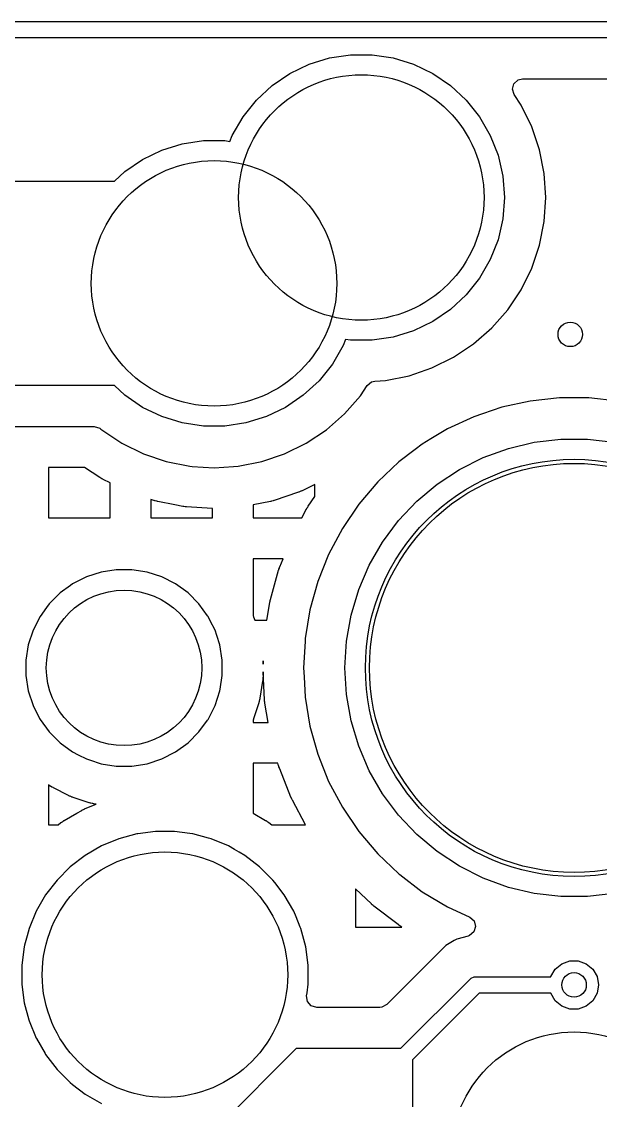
# Model space of a CAD drawing. Extents: x 2.49 to 8.57, y -5.87 to -1.87.
# Drawn here: x 5.092 to 5.37, y -2.387 to -1.868 of the extents above; entities that cross this region are included whole.
import ezdxf

# ---------------------------------------------------------------- set-up
doc = ezdxf.new("R2010")
doc.units = 0
doc.header["$MEASUREMENT"] = 0
doc.layers.add('BLACK', color=7, linetype='CONTINUOUS')

msp = doc.modelspace()

# ---------------------------------------------------------------- linework, layer by layer
at = {"layer": 'BLACK', "linetype": 'CONTINUOUS'}
for p, q in [((5.04162, -1.86783), (5.63822, -1.86783)), ((5.63659, -1.8757), (5.04325, -1.8757)), ((5.23979, -1.8853), (5.24997, -1.88377)), ((5.24997, -1.88377), (5.26027, -1.88377)), ((5.26027, -1.88377), (5.27045, -1.8853)), ((5.22067, -1.89281), (5.22995, -1.88834)), ((5.22995, -1.88834), (5.23979, -1.8853)), ((5.27045, -1.8853), (5.28029, -1.88834)), ((5.28029, -1.88834), (5.28957, -1.89281)), ((5.21216, -1.89861), (5.22067, -1.89281)), ((5.28957, -1.89281), (5.29808, -1.89861)), ((5.20461, -1.90561), (5.21216, -1.89861)), ((5.29808, -1.89861), (5.30562, -1.90561)), ((5.3278, -1.90038), (5.32853, -1.89772)), ((5.32853, -1.89772), (5.33057, -1.89589)), ((5.33057, -1.89589), (5.33268, -1.89541)), ((5.33268, -1.89541), (5.38228, -1.89541)), ((5.32862, -1.903), (5.3278, -1.90038)), ((5.33201, -1.90808), (5.32862, -1.903)), ((5.19819, -1.91366), (5.20461, -1.90561)), ((5.30562, -1.90561), (5.31204, -1.91366)), ((5.33715, -1.91849), (5.33201, -1.90808)), ((5.19304, -1.92258), (5.19819, -1.91366)), ((5.31204, -1.91366), (5.31719, -1.92258)), ((5.34089, -1.92949), (5.33715, -1.91849)), ((5.16892, -1.92664), (5.1791, -1.92511)), ((5.1791, -1.92511), (5.1894, -1.92511)), ((5.1894, -1.92511), (5.1919, -1.92549)), ((5.1919, -1.92549), (5.19304, -1.92258)), ((5.31719, -1.92258), (5.32095, -1.93217)), ((5.1498, -1.93415), (5.15908, -1.92968)), ((5.15908, -1.92968), (5.16892, -1.92664)), ((5.34315, -1.94088), (5.34089, -1.92949)), ((5.1413, -1.93995), (5.1498, -1.93415)), ((5.32095, -1.93217), (5.32325, -1.94221)), ((5.13628, -1.9446), (5.1413, -1.93995)), ((5.34315, -1.94089), (5.34315, -1.94088)), ((5.34391, -1.95247), (5.34315, -1.94089)), ((4.99921, -1.9446), (5.13628, -1.9446)), ((5.32325, -1.94221), (5.32402, -1.95247)), ((5.32402, -1.95247), (5.32325, -1.96274)), ((5.34315, -1.96406), (5.34391, -1.95247)), ((5.34391, -1.95247), (5.34391, -1.95247)), ((5.32325, -1.96274), (5.32095, -1.97278)), ((5.34089, -1.97546), (5.34315, -1.96406)), ((5.32095, -1.97278), (5.31719, -1.98237)), ((5.33715, -1.98645), (5.34089, -1.97546)), ((5.31719, -1.98237), (5.31204, -1.99129)), ((5.33201, -1.99687), (5.33715, -1.98645)), ((5.31204, -1.99129), (5.30562, -1.99934)), ((5.32556, -2.00653), (5.33201, -1.99687)), ((5.30562, -1.99934), (5.29808, -2.00634)), ((5.29808, -2.00634), (5.28957, -2.01214)), ((5.3179, -2.01526), (5.32556, -2.00653)), ((5.28957, -2.01214), (5.28029, -2.01661)), ((5.28029, -2.01661), (5.27045, -2.01964)), ((5.30917, -2.02292), (5.3179, -2.01526)), ((5.24633, -2.02371), (5.24118, -2.03262)), ((5.24747, -2.0208), (5.24633, -2.02371)), ((5.24997, -2.02118), (5.24747, -2.0208)), ((5.26027, -2.02118), (5.24997, -2.02118)), ((5.27045, -2.01964), (5.26027, -2.02118)), ((5.29951, -2.02937), (5.30917, -2.02292)), ((5.2891, -2.03451), (5.29951, -2.02937)), ((5.24118, -2.03262), (5.23476, -2.04068)), ((5.2781, -2.03824), (5.2891, -2.03451)), ((5.26671, -2.04051), (5.2781, -2.03824)), ((5.13628, -2.04303), (4.99921, -2.04303)), ((5.1413, -2.04768), (5.13628, -2.04303)), ((5.23476, -2.04068), (5.22721, -2.04768)), ((5.2547, -2.04787), (5.25795, -2.043)), ((5.25795, -2.043), (5.26006, -2.04123)), ((5.26006, -2.04123), (5.26169, -2.04084)), ((5.26169, -2.04084), (5.26671, -2.04051)), ((5.1498, -2.05348), (5.1413, -2.04768)), ((5.22721, -2.04768), (5.2187, -2.05348)), ((5.24704, -2.0566), (5.2547, -2.04787)), ((5.33643, -2.05043), (5.32267, -2.05346)), ((5.35044, -2.04891), (5.33643, -2.05043)), ((5.36453, -2.04891), (5.35044, -2.04891)), ((5.35044, -2.04891), (5.35044, -2.04891)), ((5.37853, -2.05043), (5.36453, -2.04891)), ((5.36453, -2.04891), (5.36453, -2.04891)), ((5.15908, -2.05795), (5.1498, -2.05348)), ((5.2187, -2.05348), (5.20942, -2.05795)), ((5.32267, -2.05346), (5.31336, -2.0566)), ((5.16892, -2.06098), (5.15908, -2.05795)), ((5.1791, -2.06252), (5.16892, -2.06098)), ((5.19958, -2.06098), (5.1894, -2.06252)), ((5.20942, -2.05795), (5.19958, -2.06098)), ((5.23831, -2.06426), (5.24704, -2.0566)), ((5.30931, -2.05796), (5.29653, -2.06388)), ((5.31336, -2.0566), (5.30931, -2.05796)), ((5.30931, -2.05796), (5.30931, -2.05796)), ((5.30931, -2.05796), (5.30931, -2.05796)), ((5.00608, -2.06273), (5.12662, -2.06273)), ((5.12662, -2.06273), (5.12926, -2.06351)), ((5.12926, -2.06351), (5.12984, -2.06394)), ((5.12984, -2.06394), (5.1302, -2.06426)), ((5.1302, -2.06426), (5.1302, -2.06426)), ((5.1302, -2.06426), (5.1302, -2.06426)), ((5.1302, -2.06426), (5.13933, -2.07036)), ((5.1894, -2.06252), (5.1791, -2.06252)), ((5.22865, -2.07071), (5.23831, -2.06426)), ((5.29653, -2.06388), (5.28863, -2.06863)), ((5.29653, -2.06388), (5.29653, -2.06388)), ((5.13933, -2.07036), (5.13986, -2.07071)), ((5.13986, -2.07071), (5.15027, -2.07585)), ((5.21823, -2.07585), (5.22865, -2.07071)), ((5.28445, -2.07114), (5.28098, -2.07379)), ((5.28863, -2.06863), (5.28445, -2.07114)), ((5.32586, -2.07325), (5.33834, -2.07029)), ((5.33834, -2.07029), (5.35107, -2.0688)), ((5.35107, -2.0688), (5.36389, -2.0688)), ((5.36389, -2.0688), (5.37662, -2.07029)), ((5.15027, -2.07585), (5.16127, -2.07958)), ((5.20723, -2.07958), (5.21823, -2.07585)), ((5.28098, -2.07379), (5.27324, -2.07967)), ((5.31382, -2.07763), (5.32586, -2.07325)), ((5.16127, -2.07958), (5.17266, -2.08185)), ((5.19584, -2.08185), (5.20723, -2.07958)), ((5.27323, -2.07967), (5.26301, -2.08936)), ((5.27324, -2.07967), (5.27323, -2.07967)), ((5.30236, -2.08338), (5.31382, -2.07763)), ((5.12197, -2.08234), (5.10465, -2.08234)), ((5.10465, -2.08234), (5.10465, -2.10669)), ((5.12923, -2.08719), (5.12197, -2.08234)), ((5.17266, -2.08185), (5.17378, -2.08192)), ((5.17378, -2.08192), (5.18425, -2.08261)), ((5.18425, -2.08261), (5.19353, -2.082)), ((5.18425, -2.08261), (5.18425, -2.08261)), ((5.18425, -2.08261), (5.18425, -2.08261)), ((5.19353, -2.082), (5.19584, -2.08185)), ((5.29165, -2.09043), (5.30236, -2.08338)), ((5.12936, -2.08728), (5.12923, -2.08719)), ((5.12964, -2.08745), (5.12936, -2.08728)), ((5.12977, -2.08753), (5.12964, -2.08745)), ((5.13033, -2.08785), (5.12977, -2.08753)), ((5.13047, -2.08793), (5.13033, -2.08785)), ((5.13075, -2.08808), (5.13047, -2.08793)), ((5.1309, -2.08815), (5.13075, -2.08808)), ((5.13426, -2.08981), (5.1309, -2.08815)), ((5.13426, -2.10669), (5.13426, -2.08981)), ((5.23268, -2.09058), (5.22662, -2.09357)), ((5.23268, -2.09643), (5.23268, -2.09058)), ((5.26301, -2.08936), (5.25388, -2.1001)), ((5.28183, -2.09867), (5.29165, -2.09043)), ((5.22484, -2.09431), (5.21323, -2.09825)), ((5.22499, -2.09426), (5.22484, -2.09431)), ((5.22529, -2.09414), (5.22499, -2.09426)), ((5.22544, -2.09408), (5.22529, -2.09414)), ((5.22603, -2.09384), (5.22544, -2.09408)), ((5.22618, -2.09377), (5.22603, -2.09384)), ((5.22647, -2.09364), (5.22618, -2.09377)), ((5.22662, -2.09357), (5.22647, -2.09364)), ((5.2296, -2.10098), (5.23268, -2.09643)), ((5.15527, -2.09825), (5.15386, -2.09777)), ((5.15386, -2.09777), (5.15386, -2.10669)), ((5.15543, -2.0983), (5.15527, -2.09825)), ((5.15573, -2.09839), (5.15543, -2.0983)), ((5.15589, -2.09844), (5.15573, -2.09839)), ((5.15651, -2.0986), (5.15589, -2.09844)), ((5.15666, -2.09864), (5.15651, -2.0986)), ((5.15698, -2.09871), (5.15666, -2.09864)), ((5.15713, -2.09875), (5.15698, -2.09871)), ((5.16543, -2.1004), (5.15713, -2.09875)), ((5.16915, -2.10114), (5.16543, -2.1004)), ((5.16931, -2.10117), (5.16915, -2.10114)), ((5.16963, -2.10122), (5.16931, -2.10117)), ((5.16978, -2.10124), (5.16963, -2.10122)), ((5.17042, -2.10133), (5.16978, -2.10124)), ((5.17058, -2.10134), (5.17042, -2.10133)), ((5.1709, -2.10138), (5.17058, -2.10134)), ((5.17106, -2.10139), (5.1709, -2.10138)), ((5.18329, -2.10219), (5.17106, -2.10139)), ((5.18345, -2.1022), (5.18329, -2.10219)), ((5.18347, -2.1022), (5.18345, -2.1022)), ((5.18347, -2.10669), (5.18347, -2.1022)), ((5.21137, -2.09875), (5.20308, -2.1004)), ((5.20308, -2.1004), (5.20308, -2.10669)), ((5.21153, -2.09871), (5.21137, -2.09875)), ((5.21184, -2.09864), (5.21153, -2.09871)), ((5.212, -2.0986), (5.21184, -2.09864)), ((5.21262, -2.09844), (5.212, -2.0986)), ((5.21277, -2.09839), (5.21262, -2.09844)), ((5.21308, -2.0983), (5.21277, -2.09839)), ((5.21323, -2.09825), (5.21308, -2.0983)), ((5.22647, -2.10669), (5.22878, -2.10234)), ((5.22878, -2.10234), (5.22884, -2.10223)), ((5.22884, -2.10223), (5.22897, -2.102)), ((5.22897, -2.102), (5.22904, -2.10188)), ((5.22904, -2.10188), (5.22931, -2.10143)), ((5.22931, -2.10143), (5.22938, -2.10131)), ((5.22938, -2.10131), (5.22953, -2.10109)), ((5.22953, -2.10109), (5.2296, -2.10098)), ((5.25388, -2.1001), (5.24598, -2.11176)), ((5.25388, -2.1001), (5.25388, -2.1001)), ((5.27303, -2.10799), (5.28183, -2.09867)), ((5.10465, -2.10669), (5.13426, -2.10669)), ((5.15386, -2.10669), (5.18347, -2.10669)), ((5.20308, -2.10669), (5.22647, -2.10669)), ((5.24598, -2.11176), (5.23938, -2.12421)), ((5.24598, -2.11176), (5.24598, -2.11176)), ((5.26538, -2.11828), (5.27303, -2.10799)), ((5.25897, -2.12938), (5.26538, -2.11828)), ((5.21744, -2.1263), (5.20308, -2.1263)), ((5.20308, -2.1263), (5.20308, -2.15374)), ((5.21585, -2.13029), (5.21744, -2.1263)), ((5.23938, -2.12421), (5.23416, -2.1373)), ((5.23938, -2.12421), (5.23938, -2.12421)), ((5.12988, -2.13275), (5.1228, -2.13505)), ((5.13723, -2.13159), (5.12988, -2.13275)), ((5.14466, -2.13159), (5.13723, -2.13159)), ((5.13723, -2.13159), (5.13723, -2.13159)), ((5.15201, -2.13275), (5.14466, -2.13159)), ((5.14466, -2.13159), (5.14466, -2.13159)), ((5.15909, -2.13505), (5.15201, -2.13275)), ((5.21143, -2.14589), (5.21534, -2.1318)), ((5.21534, -2.1318), (5.21538, -2.13167)), ((5.21538, -2.13167), (5.21546, -2.13142)), ((5.21546, -2.13142), (5.2155, -2.13129)), ((5.2155, -2.13129), (5.21567, -2.13079)), ((5.21567, -2.13079), (5.21571, -2.13066)), ((5.21571, -2.13066), (5.2158, -2.13041)), ((5.2158, -2.13041), (5.21585, -2.13029)), ((5.25389, -2.14115), (5.25897, -2.12938)), ((5.11617, -2.13843), (5.11521, -2.13913)), ((5.1228, -2.13505), (5.11617, -2.13843)), ((5.16572, -2.13843), (5.15909, -2.13505)), ((5.17174, -2.1428), (5.16572, -2.13843)), ((5.23416, -2.1373), (5.23039, -2.15088)), ((5.23416, -2.1373), (5.23416, -2.1373)), ((5.11015, -2.1428), (5.10489, -2.14806)), ((5.11521, -2.13913), (5.11015, -2.1428)), ((5.11015, -2.1428), (5.11015, -2.1428)), ((5.11015, -2.1428), (5.11015, -2.1428)), ((5.177, -2.14806), (5.17174, -2.1428)), ((5.25022, -2.15343), (5.25389, -2.14115)), ((5.10489, -2.14806), (5.10367, -2.14975)), ((5.10489, -2.14806), (5.10489, -2.14806)), ((5.10489, -2.14806), (5.10489, -2.14806)), ((5.18112, -2.15374), (5.177, -2.14806)), ((5.2097, -2.15591), (5.21109, -2.14744)), ((5.21109, -2.14744), (5.21111, -2.14731)), ((5.21111, -2.14731), (5.21116, -2.14705)), ((5.21116, -2.14705), (5.21119, -2.14692)), ((5.21119, -2.14692), (5.2113, -2.1464)), ((5.2113, -2.1464), (5.21133, -2.14628)), ((5.21133, -2.14628), (5.21139, -2.14602)), ((5.21139, -2.14602), (5.21143, -2.14589)), ((5.10052, -2.15408), (5.09714, -2.16071)), ((5.10367, -2.14975), (5.10052, -2.15408)), ((5.18137, -2.15408), (5.18112, -2.15374)), ((5.18243, -2.15616), (5.18137, -2.15408)), ((5.20308, -2.15374), (5.20321, -2.1541)), ((5.20308, -2.15374), (5.20308, -2.15374)), ((5.20321, -2.1541), (5.20327, -2.15428)), ((5.20327, -2.15428), (5.2038, -2.15591)), ((5.23039, -2.15088), (5.22811, -2.16478)), ((5.23039, -2.15088), (5.23039, -2.15088)), ((5.24799, -2.16605), (5.25022, -2.15343)), ((5.18475, -2.16071), (5.18243, -2.15616)), ((5.2038, -2.15591), (5.2097, -2.15591)), ((5.09714, -2.16071), (5.09484, -2.16778)), ((5.18557, -2.16325), (5.18475, -2.16071)), ((5.18475, -2.16071), (5.18475, -2.16071)), ((5.18475, -2.16071), (5.18475, -2.16071)), ((5.18704, -2.16778), (5.18557, -2.16325)), ((5.22811, -2.16478), (5.22804, -2.1661)), ((5.22811, -2.16478), (5.22811, -2.16478)), ((5.22811, -2.16478), (5.22811, -2.16478)), ((5.09484, -2.16778), (5.09368, -2.17513)), ((5.18821, -2.17513), (5.18704, -2.16778)), ((5.22804, -2.1661), (5.22735, -2.17885)), ((5.24724, -2.17885), (5.24799, -2.16605)), ((5.09368, -2.17513), (5.09368, -2.18257)), ((5.18821, -2.17698), (5.18821, -2.17513)), ((5.18821, -2.18257), (5.18821, -2.17698)), ((5.20789, -2.17551), (5.20782, -2.17551)), ((5.20782, -2.17551), (5.20782, -2.17698)), ((5.20782, -2.17698), (5.20789, -2.17551)), ((5.22735, -2.17885), (5.22735, -2.17885)), ((5.22735, -2.17885), (5.22758, -2.18316)), ((5.24799, -2.19165), (5.24724, -2.17885)), ((5.09368, -2.18257), (5.09484, -2.18992)), ((5.18717, -2.1891), (5.18821, -2.18257)), ((5.20763, -2.18526), (5.20635, -2.19337)), ((5.20766, -2.18507), (5.20763, -2.18526)), ((5.20771, -2.18468), (5.20766, -2.18507)), ((5.20772, -2.18449), (5.20771, -2.18468)), ((5.20778, -2.18373), (5.20772, -2.18449)), ((5.2078, -2.18353), (5.20778, -2.18373)), ((5.20781, -2.18315), (5.2078, -2.18353)), ((5.20782, -2.18296), (5.20781, -2.18315)), ((5.20855, -2.19425), (5.20782, -2.18073)), ((5.20782, -2.18073), (5.20782, -2.18296)), ((5.22758, -2.18316), (5.22811, -2.19291)), ((5.09484, -2.18992), (5.09714, -2.197)), ((5.18475, -2.197), (5.18704, -2.18992)), ((5.18704, -2.18992), (5.18717, -2.1891)), ((5.20581, -2.19561), (5.20327, -2.20342)), ((5.20587, -2.19543), (5.20581, -2.19561)), ((5.20597, -2.19506), (5.20587, -2.19543)), ((5.20602, -2.19487), (5.20597, -2.19506)), ((5.2062, -2.19412), (5.20602, -2.19487)), ((5.20624, -2.19393), (5.2062, -2.19412)), ((5.20632, -2.19356), (5.20624, -2.19393)), ((5.20635, -2.19337), (5.20632, -2.19356)), ((5.20856, -2.19438), (5.20855, -2.19425)), ((5.20858, -2.19465), (5.20856, -2.19438)), ((5.20859, -2.19478), (5.20858, -2.19465)), ((5.20865, -2.1953), (5.20859, -2.19478)), ((5.20866, -2.19544), (5.20865, -2.1953)), ((5.2087, -2.1957), (5.20866, -2.19544)), ((5.20872, -2.19583), (5.2087, -2.1957)), ((5.21024, -2.20512), (5.20872, -2.19583)), ((5.22811, -2.19291), (5.22811, -2.19292)), ((5.22811, -2.19292), (5.22811, -2.19292)), ((5.22811, -2.19292), (5.23039, -2.20683)), ((5.25022, -2.20427), (5.24799, -2.19165)), ((5.09714, -2.197), (5.1003, -2.20318)), ((5.18137, -2.20362), (5.18475, -2.197)), ((5.1003, -2.20318), (5.10052, -2.20362)), ((5.10052, -2.20362), (5.10489, -2.20964)), ((5.177, -2.20964), (5.18112, -2.20396)), ((5.18112, -2.20396), (5.18137, -2.20362)), ((5.20321, -2.2036), (5.20308, -2.20396)), ((5.20308, -2.20396), (5.20308, -2.20396)), ((5.20308, -2.20396), (5.20308, -2.20512)), ((5.20308, -2.20512), (5.21024, -2.20512)), ((5.20327, -2.20342), (5.20321, -2.2036)), ((5.25389, -2.21656), (5.25022, -2.20427)), ((5.10489, -2.20964), (5.11015, -2.2149)), ((5.17174, -2.2149), (5.177, -2.20964)), ((5.23039, -2.20683), (5.23039, -2.20683)), ((5.23039, -2.20683), (5.23416, -2.2204)), ((5.11015, -2.2149), (5.11617, -2.21928)), ((5.16572, -2.21928), (5.17174, -2.2149)), ((5.25897, -2.22833), (5.25389, -2.21656)), ((5.11617, -2.21928), (5.11882, -2.22062)), ((5.11882, -2.22062), (5.1228, -2.22265)), ((5.15909, -2.22265), (5.16572, -2.21928)), ((5.23416, -2.2204), (5.23416, -2.2204)), ((5.23416, -2.2204), (5.23938, -2.23349)), ((5.1228, -2.22265), (5.1228, -2.22265)), ((5.1228, -2.22265), (5.1228, -2.22265)), ((5.1228, -2.22265), (5.12438, -2.22317)), ((5.12438, -2.22317), (5.12988, -2.22495)), ((5.12988, -2.22495), (5.13723, -2.22612)), ((5.13723, -2.22612), (5.13723, -2.22612)), ((5.13723, -2.22612), (5.14466, -2.22612)), ((5.14466, -2.22612), (5.15201, -2.22495)), ((5.15201, -2.22495), (5.15909, -2.22265)), ((5.21501, -2.22472), (5.20308, -2.22472)), ((5.20308, -2.22472), (5.20308, -2.24878)), ((5.21534, -2.2259), (5.21501, -2.22472)), ((5.21538, -2.22603), (5.21534, -2.2259)), ((5.21546, -2.22629), (5.21538, -2.22603)), ((5.2155, -2.22641), (5.21546, -2.22629)), ((5.21567, -2.22692), (5.2155, -2.22641)), ((5.21571, -2.22704), (5.21567, -2.22692)), ((5.2158, -2.22729), (5.21571, -2.22704)), ((5.21585, -2.22741), (5.2158, -2.22729)), ((5.22126, -2.241), (5.21585, -2.22741)), ((5.26538, -2.23943), (5.25897, -2.22833)), ((5.10496, -2.23536), (5.10465, -2.23514)), ((5.10465, -2.23514), (5.10465, -2.25433)), ((5.10512, -2.23547), (5.10496, -2.23536)), ((5.10544, -2.23569), (5.10512, -2.23547)), ((5.1056, -2.23579), (5.10544, -2.23569)), ((5.10626, -2.23619), (5.1056, -2.23579)), ((5.10642, -2.23629), (5.10626, -2.23619)), ((5.10676, -2.23648), (5.10642, -2.23629)), ((5.10693, -2.23657), (5.10676, -2.23648)), ((5.11424, -2.2403), (5.10693, -2.23657)), ((5.23938, -2.23349), (5.23938, -2.23349)), ((5.23938, -2.23349), (5.24598, -2.24594)), ((5.11442, -2.24038), (5.11424, -2.2403)), ((5.11477, -2.24054), (5.11442, -2.24038)), ((5.11494, -2.24062), (5.11477, -2.24054)), ((5.11566, -2.24091), (5.11494, -2.24062)), ((5.11583, -2.24098), (5.11566, -2.24091)), ((5.1162, -2.24112), (5.11583, -2.24098)), ((5.11638, -2.24118), (5.1162, -2.24112)), ((5.12418, -2.24372), (5.11638, -2.24118)), ((5.22131, -2.24112), (5.22126, -2.241)), ((5.22142, -2.24136), (5.22131, -2.24112)), ((5.22147, -2.24148), (5.22142, -2.24136)), ((5.22169, -2.24197), (5.22147, -2.24148)), ((5.22175, -2.24209), (5.22169, -2.24197)), ((5.22187, -2.24232), (5.22175, -2.24209)), ((5.22193, -2.24244), (5.22187, -2.24232)), ((5.22823, -2.25433), (5.22193, -2.24244)), ((5.27303, -2.24971), (5.26538, -2.23943)), ((5.11818, -2.24878), (5.12056, -2.24741)), ((5.12056, -2.24741), (5.1207, -2.24733)), ((5.1207, -2.24733), (5.12098, -2.24718)), ((5.12098, -2.24718), (5.12112, -2.24711)), ((5.12112, -2.24711), (5.1217, -2.24682)), ((5.1217, -2.24682), (5.12184, -2.24675)), ((5.12184, -2.24675), (5.12214, -2.24662)), ((5.12214, -2.24662), (5.12228, -2.24656)), ((5.12228, -2.24656), (5.12745, -2.24442)), ((5.12437, -2.24377), (5.12418, -2.24372)), ((5.12474, -2.24388), (5.12437, -2.24377)), ((5.12493, -2.24393), (5.12474, -2.24388)), ((5.12568, -2.24411), (5.12493, -2.24393)), ((5.12586, -2.24415), (5.12568, -2.24411)), ((5.12624, -2.24422), (5.12586, -2.24415)), ((5.12643, -2.24426), (5.12624, -2.24422)), ((5.12745, -2.24442), (5.12643, -2.24426)), ((5.24598, -2.24594), (5.24598, -2.24594)), ((5.24598, -2.24594), (5.24598, -2.24594)), ((5.24598, -2.24594), (5.25388, -2.2576)), ((5.11071, -2.25322), (5.11097, -2.25303)), ((5.11097, -2.25303), (5.1111, -2.25294)), ((5.1111, -2.25294), (5.11163, -2.25258)), ((5.11163, -2.25258), (5.11177, -2.2525)), ((5.11177, -2.2525), (5.11204, -2.25233)), ((5.11204, -2.25233), (5.11218, -2.25225)), ((5.11218, -2.25225), (5.11818, -2.24878)), ((5.20308, -2.24878), (5.20908, -2.25225)), ((5.20908, -2.25225), (5.20922, -2.25233)), ((5.20922, -2.25233), (5.20949, -2.2525)), ((5.20949, -2.2525), (5.20963, -2.25258)), ((5.20963, -2.25258), (5.21016, -2.25294)), ((5.21016, -2.25294), (5.21029, -2.25303)), ((5.21029, -2.25303), (5.21055, -2.25322)), ((5.28183, -2.25904), (5.27303, -2.24971)), ((5.10465, -2.25433), (5.10925, -2.25433)), ((5.10925, -2.25433), (5.11058, -2.25331)), ((5.11058, -2.25331), (5.11071, -2.25322)), ((5.15611, -2.25757), (5.14759, -2.2587)), ((5.16515, -2.25757), (5.15611, -2.25757)), ((5.15611, -2.25757), (5.15611, -2.25757)), ((5.17261, -2.25855), (5.16515, -2.25757)), ((5.16515, -2.25757), (5.16515, -2.25757)), ((5.21055, -2.25322), (5.21068, -2.25331)), ((5.21068, -2.25331), (5.21201, -2.25433)), ((5.21201, -2.25433), (5.22823, -2.25433)), ((5.25388, -2.2576), (5.25388, -2.2576)), ((5.25388, -2.2576), (5.25388, -2.2576)), ((5.25388, -2.2576), (5.26301, -2.26834)), ((5.13843, -2.26109), (5.13008, -2.26455)), ((5.14414, -2.25956), (5.13843, -2.26109)), ((5.14716, -2.25875), (5.14414, -2.25956)), ((5.14759, -2.2587), (5.14716, -2.25875)), ((5.1741, -2.25875), (5.17261, -2.25855)), ((5.1816, -2.26076), (5.1741, -2.25875)), ((5.18283, -2.26109), (5.1816, -2.26076)), ((5.19118, -2.26455), (5.18283, -2.26109)), ((5.29165, -2.26728), (5.28183, -2.25904)), ((5.13008, -2.26455), (5.12226, -2.26906)), ((5.13008, -2.26455), (5.13008, -2.26455)), ((5.19413, -2.26625), (5.19118, -2.26455)), ((5.19118, -2.26455), (5.19118, -2.26455)), ((5.19634, -2.26753), (5.19413, -2.26625)), ((5.199, -2.26906), (5.19634, -2.26753)), ((5.26301, -2.26834), (5.26301, -2.26834)), ((5.26301, -2.26834), (5.27323, -2.27803)), ((5.30236, -2.27432), (5.29165, -2.26728)), ((5.12226, -2.26906), (5.11509, -2.27456)), ((5.20617, -2.27456), (5.199, -2.26906)), ((5.11509, -2.27456), (5.1087, -2.28095)), ((5.21256, -2.28095), (5.20617, -2.27456)), ((5.20617, -2.27456), (5.20617, -2.27456)), ((5.27323, -2.27803), (5.27324, -2.27803)), ((5.27324, -2.27803), (5.27324, -2.27803)), ((5.27324, -2.27803), (5.27363, -2.27834)), ((5.27363, -2.27834), (5.28445, -2.28656)), ((5.31382, -2.28007), (5.30236, -2.27432)), ((5.1087, -2.28095), (5.1032, -2.28812)), ((5.21345, -2.28212), (5.21256, -2.28095)), ((5.21256, -2.28095), (5.21256, -2.28095)), ((5.21256, -2.28095), (5.21256, -2.28095)), ((5.21806, -2.28812), (5.21345, -2.28212)), ((5.32586, -2.28446), (5.31382, -2.28007)), ((5.1032, -2.28812), (5.09869, -2.29594)), ((5.22257, -2.29594), (5.21806, -2.28812)), ((5.21806, -2.28812), (5.21806, -2.28812)), ((5.21806, -2.28812), (5.21806, -2.28812)), ((5.25994, -2.29245), (5.25229, -2.2852)), ((5.25229, -2.2852), (5.25229, -2.30354)), ((5.28445, -2.28656), (5.29653, -2.29383)), ((5.33834, -2.28741), (5.32586, -2.28446)), ((5.35107, -2.2889), (5.33834, -2.28741)), ((5.36389, -2.2889), (5.35107, -2.2889)), ((5.37662, -2.28741), (5.36389, -2.2889)), ((5.26004, -2.29254), (5.25994, -2.29245)), ((5.26024, -2.29272), (5.26004, -2.29254)), ((5.26034, -2.2928), (5.26024, -2.29272)), ((5.26074, -2.29315), (5.26034, -2.2928)), ((5.26085, -2.29323), (5.26074, -2.29315)), ((5.26105, -2.2934), (5.26085, -2.29323)), ((5.26116, -2.29348), (5.26105, -2.2934)), ((5.2728, -2.30233), (5.26116, -2.29348)), ((5.29653, -2.29383), (5.30727, -2.2988)), ((5.09869, -2.29594), (5.09523, -2.30429)), ((5.09869, -2.29594), (5.09869, -2.29594)), ((5.22372, -2.29871), (5.22257, -2.29594)), ((5.22257, -2.29594), (5.22257, -2.29594)), ((5.22257, -2.29594), (5.22257, -2.29594)), ((5.22572, -2.30354), (5.22372, -2.29871)), ((5.30727, -2.2988), (5.30934, -2.30061)), ((5.09523, -2.30429), (5.0943, -2.30777)), ((5.22603, -2.30429), (5.22572, -2.30354)), ((5.22837, -2.31302), (5.22603, -2.30429)), ((5.25229, -2.30354), (5.27465, -2.30354)), ((5.2729, -2.30241), (5.2728, -2.30233)), ((5.27312, -2.30256), (5.2729, -2.30241)), ((5.27323, -2.30264), (5.27312, -2.30256)), ((5.27367, -2.30294), (5.27323, -2.30264)), ((5.27378, -2.30301), (5.27367, -2.30294)), ((5.274, -2.30315), (5.27378, -2.30301)), ((5.27412, -2.30322), (5.274, -2.30315)), ((5.27465, -2.30354), (5.27412, -2.30322)), ((5.3101, -2.30325), (5.30931, -2.30589)), ((5.30934, -2.30061), (5.3101, -2.30325)), ((5.0943, -2.30777), (5.09309, -2.31228)), ((5.29987, -2.3101), (5.29572, -2.31249)), ((5.30111, -2.30938), (5.29987, -2.3101)), ((5.29987, -2.3101), (5.29987, -2.3101)), ((5.30648, -2.30794), (5.30111, -2.30938)), ((5.30722, -2.30768), (5.30648, -2.30794)), ((5.30931, -2.30589), (5.30722, -2.30768)), ((5.09289, -2.31302), (5.09171, -2.32197)), ((5.09309, -2.31228), (5.09289, -2.31302)), ((5.09289, -2.31302), (5.09289, -2.31302)), ((5.22955, -2.32197), (5.22837, -2.31302)), ((5.29342, -2.31479), (5.29132, -2.31689)), ((5.29572, -2.31249), (5.29342, -2.31479)), ((5.29572, -2.31249), (5.29572, -2.31249)), ((5.29132, -2.31689), (5.27867, -2.32954)), ((5.29132, -2.31689), (5.29132, -2.31689)), ((5.35157, -2.32118), (5.35543, -2.31978)), ((5.35543, -2.31978), (5.35953, -2.31978)), ((5.35953, -2.31978), (5.36339, -2.32118)), ((5.09171, -2.32197), (5.09171, -2.33101)), ((5.22955, -2.33101), (5.22955, -2.32197)), ((5.34638, -2.32737), (5.34843, -2.32382)), ((5.34843, -2.32382), (5.35157, -2.32118)), ((5.36339, -2.32118), (5.36653, -2.32382)), ((5.36653, -2.32382), (5.36858, -2.32737)), ((5.09171, -2.33101), (5.09241, -2.33632)), ((5.229, -2.33514), (5.22955, -2.33101)), ((5.27867, -2.32954), (5.26742, -2.34079)), ((5.27416, -2.36192), (5.30745, -2.32863)), ((5.30745, -2.32863), (5.30805, -2.32814)), ((5.30805, -2.32814), (5.30947, -2.32755)), ((5.30947, -2.32755), (5.31024, -2.32747)), ((5.31024, -2.32747), (5.34636, -2.32747)), ((5.34636, -2.32747), (5.34638, -2.32737)), ((5.36858, -2.32737), (5.36929, -2.33141)), ((5.2288, -2.3367), (5.229, -2.33514)), ((5.31187, -2.33535), (5.27972, -2.36749)), ((5.34636, -2.33535), (5.31187, -2.33535)), ((5.34638, -2.33545), (5.34636, -2.33535)), ((5.34843, -2.339), (5.34638, -2.33545)), ((5.36858, -2.33545), (5.36653, -2.339)), ((5.36929, -2.33141), (5.36858, -2.33545)), ((5.09241, -2.33632), (5.09289, -2.33996)), ((5.09289, -2.33996), (5.09509, -2.34815)), ((5.2292, -2.33936), (5.2288, -2.3367)), ((5.231, -2.34144), (5.2292, -2.33936)), ((5.26742, -2.34079), (5.26501, -2.34211)), ((5.35157, -2.34164), (5.34843, -2.339)), ((5.36653, -2.339), (5.36339, -2.34164)), ((5.23364, -2.34222), (5.231, -2.34144)), ((5.26397, -2.34222), (5.23364, -2.34222)), ((5.26501, -2.34211), (5.26397, -2.34222)), ((5.35543, -2.34304), (5.35157, -2.34164)), ((5.35953, -2.34304), (5.35543, -2.34304)), ((5.36339, -2.34164), (5.35953, -2.34304)), ((5.09509, -2.34815), (5.09523, -2.34869)), ((5.09523, -2.34869), (5.09869, -2.35704)), ((5.09869, -2.35704), (5.09869, -2.35704)), ((5.09869, -2.35704), (5.09875, -2.35714)), ((5.09875, -2.35714), (5.10296, -2.36444)), ((5.17736, -2.4085), (5.22394, -2.36192)), ((5.22394, -2.36192), (5.27416, -2.36192)), ((5.10296, -2.36444), (5.1032, -2.36486)), ((5.1032, -2.36486), (5.1087, -2.37203)), ((5.1087, -2.37203), (5.1087, -2.37203)), ((5.1087, -2.37203), (5.11509, -2.37842)), ((5.27972, -2.36749), (5.27972, -2.46429)), ((5.11509, -2.37842), (5.11509, -2.37842)), ((5.11509, -2.37842), (5.11509, -2.37842)), ((5.11509, -2.37842), (5.11619, -2.37926)), ((5.11619, -2.37926), (5.12226, -2.38392)), ((5.12226, -2.38392), (5.12226, -2.38392)), ((5.12226, -2.38392), (5.12226, -2.38392)), ((5.12226, -2.38392), (5.13008, -2.38843))]:
    msp.add_line(p, q, dxfattribs=at)
at = {"layer": 'BLACK'}
for centre, radius in [((5.25512, -1.95247), 0.05906), ((5.18425, -1.99381), 0.05906), ((5.35567, -2.01835), 0.00591), ((5.35748, -2.17885), 0.10039), ((5.35748, -2.17885), 0.09843), ((5.14094, -2.17885), 0.0374), ((5.16063, -2.32649), 0.05906), ((5.35748, -2.33141), 0.00591), ((5.35748, -2.4131), 0.05906)]:
    msp.add_circle(centre, radius, dxfattribs=at)

doc.saveas('drawing.dxf')
